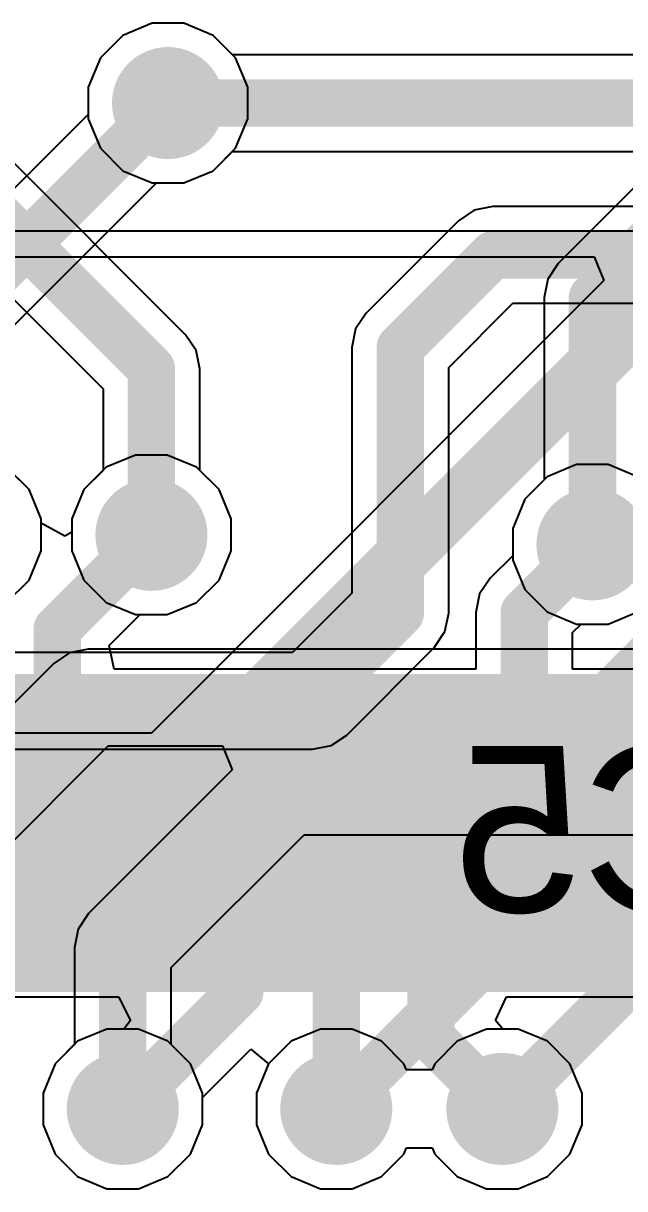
# Model space of a CAD drawing. Header units: inches. Extents: x -4.4 to 45.3, y -0.3 to 53.7.
# Drawn here: x 16.79 to 20.01, y 31.12 to 37.36 of the extents above; entities that cross this region are included whole.
import ezdxf

# ---------------------------------------------------------------- set-up
doc = ezdxf.new("R2010")
doc.units = ezdxf.units.IN
for name, color, linetype in [('Bottom Layer', 5, 'Continuous'), ('Bottom Overlay', 54, 'Continuous'), ('Signal_1', 16, 'Continuous'), ('Signal_2', 76, 'Continuous'), ('Top Layer', 1, 'Continuous'), ('Top Paste', 8, 'Continuous'), ('Top Solder', 216, 'Continuous'), ('Via Holes', 16, 'Continuous')]:
    doc.layers.add(name, color=color, linetype=linetype)
doc.styles.add('Arial', font='', dxfattribs={"height": 0.2})
doc.styles.get('Arial').set_extended_font_data('Arial')

# ---------------------------------------------------------------- blocks, each defined once
blk = doc.blocks.new('TQFP_100_14_14__54')
at = {"layer": 'Top Layer'}
for points in [[(-8.449999609999999, -0.34999676), (-6.95000007, -0.34999676), (-6.95000007, -0.6499961599999999), (-8.449999609999999, -0.6499961599999999)], [(-8.449999609999999, -0.8499983), (-6.95000007, -0.8499983), (-6.95000007, -1.1499977), (-8.449999609999999, -1.1499977)], [(-8.449999609999999, -1.3499973), (-6.95000007, -1.3499973), (-6.95000007, -1.6499967), (-8.449999609999999, -1.6499967)], [(-8.449999609999999, -1.8499963), (-6.95000007, -1.8499963), (-6.95000007, -2.1499957), (-8.449999609999999, -2.1499957)], [(-8.449999609999999, -2.34999784), (-6.95000007, -2.34999784), (-6.95000007, -2.64999724), (-8.449999609999999, -2.64999724)], [(-8.449999609999999, -2.84999684), (-6.95000007, -2.84999684), (-6.95000007, -3.14999624), (-8.449999609999999, -3.14999624)], [(-8.449999609999999, -3.34999838), (-6.95000007, -3.34999838), (-6.95000007, -3.64999778), (-8.449999609999999, -3.64999778)]]:
    blk.add_hatch(color=1, dxfattribs=at).paths.add_polyline_path(points)
at = {"layer": 'Top Paste'}
for points in [[(-8.449999609999999, -0.34999676), (-6.95000007, -0.34999676), (-6.95000007, -0.6499961599999999), (-8.449999609999999, -0.6499961599999999)], [(-8.449999609999999, -0.8499983), (-6.95000007, -0.8499983), (-6.95000007, -1.1499977), (-8.449999609999999, -1.1499977)], [(-8.449999609999999, -1.3499973), (-6.95000007, -1.3499973), (-6.95000007, -1.6499967), (-8.449999609999999, -1.6499967)], [(-8.449999609999999, -1.8499963), (-6.95000007, -1.8499963), (-6.95000007, -2.1499957), (-8.449999609999999, -2.1499957)], [(-8.449999609999999, -2.34999784), (-6.95000007, -2.34999784), (-6.95000007, -2.64999724), (-8.449999609999999, -2.64999724)], [(-8.449999609999999, -2.84999684), (-6.95000007, -2.84999684), (-6.95000007, -3.14999624), (-8.449999609999999, -3.14999624)], [(-8.449999609999999, -3.34999838), (-6.95000007, -3.34999838), (-6.95000007, -3.64999778), (-8.449999609999999, -3.64999778)]]:
    blk.add_hatch(color=8, dxfattribs=at).paths.add_polyline_path(points)
at = {"layer": 'Top Solder'}
for points in [[(-8.551599609999998, -0.24839676), (-6.848400069999999, -0.24839676), (-6.848400069999999, -0.75159616), (-8.551599609999998, -0.75159616)], [(-8.551599609999998, -0.7483983), (-6.848400069999999, -0.7483983), (-6.848400069999999, -1.2515977), (-8.551599609999998, -1.2515977)], [(-8.551599609999998, -1.2483973), (-6.848400069999999, -1.2483973), (-6.848400069999999, -1.7515967), (-8.551599609999998, -1.7515967)], [(-8.551599609999998, -1.7483963), (-6.848400069999999, -1.7483963), (-6.848400069999999, -2.2515957), (-8.551599609999998, -2.2515957)], [(-8.551599609999998, -2.24839784), (-6.848400069999999, -2.24839784), (-6.848400069999999, -2.75159724), (-8.551599609999998, -2.75159724)], [(-8.551599609999998, -2.74839684), (-6.848400069999999, -2.74839684), (-6.848400069999999, -3.25159624), (-8.551599609999998, -3.25159624)], [(-8.551599609999998, -3.24839838), (-6.848400069999999, -3.24839838), (-6.848400069999999, -3.75159778), (-8.551599609999998, -3.75159778)]]:
    blk.add_hatch(color=216, dxfattribs=at).paths.add_polyline_path(points)

msp = doc.modelspace()

# ---------------------------------------------------------------- hatches: boundary and pattern name
at = {"layer": 'Bottom Layer'}
h = msp.add_hatch(color=5, dxfattribs=at)
edge = h.paths.add_edge_path()
edge.add_arc((17.56485184, 36.9316), 0.2999994, 0, 360)
h = msp.add_hatch(color=5, dxfattribs=at)
edge = h.paths.add_edge_path()
edge.add_arc((17.47622108, 34.6202), 0.2999994, 0, 360)
h = msp.add_hatch(color=5, dxfattribs=at)
edge = h.paths.add_edge_path()
edge.add_arc((19.83741524, 34.56939999999999), 0.2999994, 0, 360)
h = msp.add_hatch(color=5, dxfattribs=at)
edge = h.paths.add_edge_path()
edge.add_arc((17.32281524, 31.5468), 0.2999994, 0, 360)
h = msp.add_hatch(color=5, dxfattribs=at)
edge = h.paths.add_edge_path()
edge.add_arc((18.46581524, 31.5468), 0.2999994, 0, 360)
h = msp.add_hatch(color=5, dxfattribs=at)
edge = h.paths.add_edge_path()
edge.add_arc((19.35481524, 31.5468), 0.2999994, 0, 360)
at = {"layer": 'Signal_1'}
h = msp.add_hatch(color=16, dxfattribs=at)
edge = h.paths.add_edge_path()
edge.add_arc((17.56485184, 36.9316), 0.2999994, 0, 360)
h = msp.add_hatch(color=16, dxfattribs=at)
edge = h.paths.add_edge_path()
edge.add_arc((17.47622108, 34.6202), 0.2999994, 0, 360)
h = msp.add_hatch(color=16, dxfattribs=at)
edge = h.paths.add_edge_path()
edge.add_arc((19.83741524, 34.56939999999999), 0.2999994, 0, 360)
h = msp.add_hatch(color=16, dxfattribs=at)
edge = h.paths.add_edge_path()
edge.add_arc((17.32281524, 31.5468), 0.2999994, 0, 360)
h = msp.add_hatch(color=16, dxfattribs=at)
edge = h.paths.add_edge_path()
edge.add_arc((18.46581524, 31.5468), 0.2999994, 0, 360)
h = msp.add_hatch(color=16, dxfattribs=at)
edge = h.paths.add_edge_path()
edge.add_arc((19.35481524, 31.5468), 0.2999994, 0, 360)
at = {"layer": 'Signal_2'}
h = msp.add_hatch(color=76, dxfattribs=at)
edge = h.paths.add_edge_path()
edge.add_arc((17.56485184, 36.9316), 0.2999994, 0, 360)
h = msp.add_hatch(color=76, dxfattribs=at)
edge = h.paths.add_edge_path()
edge.add_arc((17.47622108, 34.6202), 0.2999994, 0, 360)
h = msp.add_hatch(color=76, dxfattribs=at)
edge = h.paths.add_edge_path()
edge.add_arc((19.83741524, 34.56939999999999), 0.2999994, 0, 360)
h = msp.add_hatch(color=76, dxfattribs=at)
edge = h.paths.add_edge_path()
edge.add_arc((17.32281524, 31.5468), 0.2999994, 0, 360)
h = msp.add_hatch(color=76, dxfattribs=at)
edge = h.paths.add_edge_path()
edge.add_arc((18.46581524, 31.5468), 0.2999994, 0, 360)
h = msp.add_hatch(color=76, dxfattribs=at)
edge = h.paths.add_edge_path()
edge.add_arc((19.35481524, 31.5468), 0.2999994, 0, 360)
at = {"layer": 'Top Layer'}
h = msp.add_hatch(color=1, dxfattribs=at)
edge = h.paths.add_edge_path()
edge.add_arc((17.56485184, 36.9316), 0.2999994, 0, 360)
h = msp.add_hatch(color=1, dxfattribs=at)
edge = h.paths.add_edge_path()
edge.add_arc((17.47622108, 34.6202), 0.2999994, 0, 360)
h = msp.add_hatch(color=1, dxfattribs=at)
edge = h.paths.add_edge_path()
edge.add_arc((19.83741524, 34.56939999999999), 0.2999994, 0, 360)
h = msp.add_hatch(color=1, dxfattribs=at)
edge = h.paths.add_edge_path()
edge.add_arc((17.32281524, 31.5468), 0.2999994, 0, 360)
h = msp.add_hatch(color=1, dxfattribs=at)
edge = h.paths.add_edge_path()
edge.add_arc((18.46581524, 31.5468), 0.2999994, 0, 360)
h = msp.add_hatch(color=1, dxfattribs=at)
edge = h.paths.add_edge_path()
edge.add_arc((19.35481524, 31.5468), 0.2999994, 0, 360)
at = {"layer": 'Via Holes'}
h = msp.add_hatch(color=7, dxfattribs=at)
edge = h.paths.add_edge_path()
edge.add_arc((17.56485184, 36.9316), 0.1499997, 0, 360)
h = msp.add_hatch(color=7, dxfattribs=at)
edge = h.paths.add_edge_path()
edge.add_arc((17.47622108, 34.6202), 0.1499997, 0, 360)
h = msp.add_hatch(color=7, dxfattribs=at)
edge = h.paths.add_edge_path()
edge.add_arc((19.83741524, 34.56939999999999), 0.1499997, 0, 360)
h = msp.add_hatch(color=7, dxfattribs=at)
edge = h.paths.add_edge_path()
edge.add_arc((17.32281524, 31.5468), 0.1499997, 0, 360)
h = msp.add_hatch(color=7, dxfattribs=at)
edge = h.paths.add_edge_path()
edge.add_arc((18.46581524, 31.5468), 0.1499997, 0, 360)
h = msp.add_hatch(color=7, dxfattribs=at)
edge = h.paths.add_edge_path()
edge.add_arc((19.35481524, 31.5468), 0.1499997, 0, 360)

# ---------------------------------------------------------------- linework, layer by layer
at = {"layer": 'Bottom Layer'}
for p, q in [((17.47991678, 37.3585994), (17.3229778, 37.29359064)), ((17.6497869, 37.3585994), (17.47991678, 37.3585994)), ((17.80672588, 37.29359064), (17.6497869, 37.3585994)), ((17.3229778, 37.29359064), (17.2028612, 37.17347404)), ((17.90974066, 37.19057586), (17.80672588, 37.29359064)), ((23.01551658, 37.19057586), (17.90974066, 37.19057586)), ((17.2028612, 37.17347404), (17.13785244, 37.01653506)), ((17.13785244, 37.01653506), (17.13785244, 36.84666494)), ((17.65934492, 35.69130275999999), (16.43877586, 36.91187182)), ((17.13785244, 36.84666494), (17.2028612, 36.68972596)), ((17.2028612, 36.68972596), (17.3229778, 36.56960936)), ((17.80672588, 36.56960936), (17.90974066, 36.67262414)), ((17.90974066, 36.67262414), (22.96957052, 36.67262414)), ((15.99667616, 36.62147615999999), (17.21724522, 35.4009071)), ((17.3229778, 36.56960936), (17.47991678, 36.5046006)), ((17.6497869, 36.5046006), (17.80672588, 36.56960936)), ((17.47991678, 36.5046006), (17.6497869, 36.5046006)), ((19.304, 36.37777586), (19.20489428, 36.35806292)), ((22.85432818, 36.37777586), (19.304, 36.37777586)), ((19.20489428, 36.35806292), (19.12087616, 36.30192384)), ((19.12087616, 36.30192384), (18.62557616, 35.80662384)), ((19.06767586, 35.51622818), (19.41127182, 35.85982413999999)), ((19.41127182, 35.85982413999999), (22.9616, 35.85982413999999)), ((18.62557616, 35.80662384), (18.56943708, 35.72260572)), ((17.715484, 35.60728464), (17.65934492, 35.69130275999999)), ((18.56943708, 35.72260572), (18.54972414, 35.6235)), ((17.73519694, 35.50817892), (17.715484, 35.60728464)), ((18.54972414, 35.6235), (18.54972414, 34.30837182)), ((17.73519694, 34.96508882), (17.73519694, 35.50817892)), ((19.06767586, 34.2011), (19.06767586, 35.51622818)), ((17.21724522, 35.4009071), (17.21724522, 34.96508882)), ((16.82120588, 34.86207404), (16.70108928, 34.98219064)), ((17.21724522, 34.96508882), (17.11423044, 34.86207404)), ((17.83821172, 34.86207404), (17.73519694, 34.96508882)), ((19.75248018, 34.99639939999999), (19.5955412, 34.93139064)), ((19.9223503, 34.99639939999999), (19.75248018, 34.99639939999999)), ((20.07928928, 34.93139064), (19.9223503, 34.99639939999999)), ((19.5955412, 34.93139064), (19.4754246, 34.81127403999999)), ((16.88621464, 34.70513506), (16.82120588, 34.86207404)), ((17.11423044, 34.86207404), (17.04922168, 34.70513506)), ((17.90322048, 34.70513506), (17.83821172, 34.86207404)), ((19.4754246, 34.81127403999999), (19.41041584, 34.65433505999999)), ((16.88621464, 34.53526494), (16.88621464, 34.70513506)), ((17.04922168, 34.70513506), (17.04922168, 34.53526494)), ((17.90322048, 34.53526494), (17.90322048, 34.70513506)), ((19.41041584, 34.65433505999999), (19.41041584, 34.48446494)), ((16.82120588, 34.37832596), (16.88621464, 34.53526494)), ((17.04922168, 34.53526494), (17.11423044, 34.37832596)), ((17.83821172, 34.37832596), (17.90322048, 34.53526494)), ((19.41041584, 34.48446494), (19.4754246, 34.32752596)), ((16.70108928, 34.25820936), (16.82120588, 34.37832596)), ((17.11423044, 34.37832596), (17.23434704, 34.25820936)), ((17.71809512, 34.25820936), (17.83821172, 34.37832596)), ((19.4754246, 34.32752596), (19.5955412, 34.20740936)), ((17.23434704, 34.25820936), (17.39128602, 34.1932006)), ((17.56115614, 34.1932006), (17.71809512, 34.25820936)), ((18.54972414, 34.30837182), (18.23152818, 33.99017586)), ((17.39128602, 34.1932006), (17.56115614, 34.1932006)), ((19.04796292, 34.10199428), (19.06767586, 34.2011)), ((19.5955412, 34.20740936), (19.75248018, 34.1424006)), ((19.9223503, 34.1424006), (20.07928928, 34.20740936)), ((19.75248018, 34.1424006), (19.9223503, 34.1424006)), ((18.99182384, 34.01797616), (19.04796292, 34.10199428)), ((18.52192384, 33.54807615999999), (18.99182384, 34.01797616)), ((18.23152818, 33.99017586), (15.88067182, 33.99017586)), ((18.43790572, 33.49193708), (18.52192384, 33.54807615999999)), ((15.7734, 33.47222414), (18.3388, 33.47222414)), ((18.3388, 33.47222414), (18.43790572, 33.49193708)), ((17.23788018, 31.9737994), (17.0809412, 31.90879064)), ((17.4077503, 31.9737994), (17.23788018, 31.9737994)), ((17.56468928, 31.90879064), (17.4077503, 31.9737994)), ((18.38088018, 31.9737994), (18.2239412, 31.90879064)), ((18.5507503, 31.9737994), (18.38088018, 31.9737994)), ((18.70768928, 31.90879064), (18.5507503, 31.9737994)), ((19.26988018, 31.9737994), (19.1129412, 31.90879064)), ((19.4397503, 31.9737994), (19.26988018, 31.9737994)), ((19.59668928, 31.90879064), (19.4397503, 31.9737994)), ((17.0809412, 31.90879064), (16.9608246, 31.78867404)), ((17.68480588, 31.78867404), (17.56468928, 31.90879064)), ((18.2239412, 31.90879064), (18.1038246, 31.78867404)), ((18.82780588, 31.78867404), (18.70768928, 31.90879064)), ((19.1129412, 31.90879064), (18.9928246, 31.78867404)), ((19.71680588, 31.78867404), (19.59668928, 31.90879064)), ((16.9608246, 31.78867404), (16.89581584, 31.63173506)), ((17.74981464, 31.63173506), (17.68480588, 31.78867404)), ((18.1038246, 31.78867404), (18.03881584, 31.63173506)), ((18.84158284, 31.75541528), (18.82780588, 31.78867404)), ((18.9928246, 31.78867404), (18.97904764, 31.75541528)), ((19.78181464, 31.63173506), (19.71680588, 31.78867404)), ((18.97904764, 31.75541528), (18.84158284, 31.75541528)), ((16.89581584, 31.63173506), (16.89581584, 31.46186494)), ((17.74981464, 31.46186494), (17.74981464, 31.63173506)), ((18.03881584, 31.63173506), (18.03881584, 31.46186494)), ((19.78181464, 31.46186494), (19.78181464, 31.63173506)), ((16.89581584, 31.46186494), (16.9608246, 31.30492596)), ((17.68480588, 31.30492596), (17.74981464, 31.46186494)), ((18.03881584, 31.46186494), (18.1038246, 31.30492596)), ((19.71680588, 31.30492596), (19.78181464, 31.46186494)), ((18.82780588, 31.30492596), (18.84158284, 31.33818472)), ((18.84158284, 31.33818472), (18.97904764, 31.33818472)), ((18.97904764, 31.33818472), (18.9928246, 31.30492596)), ((16.9608246, 31.30492596), (17.0809412, 31.18480936)), ((17.56468928, 31.18480936), (17.68480588, 31.30492596)), ((18.1038246, 31.30492596), (18.2239412, 31.18480936)), ((18.70768928, 31.18480936), (18.82780588, 31.30492596)), ((18.9928246, 31.30492596), (19.1129412, 31.18480936)), ((19.59668928, 31.18480936), (19.71680588, 31.30492596)), ((17.0809412, 31.18480936), (17.23788018, 31.1198006)), ((17.4077503, 31.1198006), (17.56468928, 31.18480936)), ((18.2239412, 31.18480936), (18.38088018, 31.1198006)), ((18.5507503, 31.1198006), (18.70768928, 31.18480936)), ((19.1129412, 31.18480936), (19.26988018, 31.1198006)), ((19.4397503, 31.1198006), (19.59668928, 31.18480936)), ((17.23788018, 31.1198006), (17.4077503, 31.1198006)), ((18.38088018, 31.1198006), (18.5507503, 31.1198006)), ((19.26988018, 31.1198006), (19.4397503, 31.1198006))]:
    msp.add_line(p, q, dxfattribs=at)
at = {"layer": 'Bottom Layer', "const_width": 0.254}
for points in [[(17.56485184, 36.9316), (23.1227884, 36.9316)], [(16.1798, 36.8046), (17.47622108, 35.50817892)], [(18.8087, 35.6235), (19.304, 36.11879999999999)], [(19.304, 36.11879999999999), (22.9616, 36.11879999999999)], [(18.8087, 34.2011), (18.8087, 35.6235)], [(17.47622108, 34.6202), (17.47622108, 35.50817892)], [(18.3388, 33.7312), (18.8087, 34.2011)], [(15.7734, 33.7312), (18.3388, 33.7312)]]:
    msp.add_lwpolyline(points, dxfattribs=at)
at = {"layer": 'Bottom Layer', "const_width": 0.127}
for points in [[(17.50135184, 36.9316, 1), (17.62835184, 36.9316, 1)], [(19.2405, 36.11879999999999, 1), (19.3675, 36.11879999999999, 1)], [(19.2405, 36.11879999999999, 1), (19.3675, 36.11879999999999, 1)], [(18.7452, 35.6235, 1), (18.8722, 35.6235, 1)], [(18.7452, 35.6235, 1), (18.8722, 35.6235, 1)], [(17.41272108, 35.50817892, 1), (17.53972108, 35.50817892, 1)], [(17.41272108, 35.50817892, 1), (17.53972108, 35.50817892, 1)], [(17.41272108, 34.6202, 1), (17.53972108, 34.6202, 1)], [(18.7452, 34.2011, 1), (18.8722, 34.2011, 1)], [(18.7452, 34.2011, 1), (18.8722, 34.2011, 1)], [(18.2753, 33.7312, 1), (18.4023, 33.7312, 1)], [(18.2753, 33.7312, 1), (18.4023, 33.7312, 1)]]:
    msp.add_lwpolyline(points, format="xyb", close=True, dxfattribs=at)
at = {"layer": 'Signal_1'}
for p, q in [((17.47991678, 37.3585994), (17.3229778, 37.29359064)), ((17.6497869, 37.3585994), (17.47991678, 37.3585994)), ((17.80672588, 37.29359064), (17.6497869, 37.3585994)), ((20.8988914, 37.31792383999999), (19.6542914, 36.07332384)), ((17.3229778, 37.29359064), (17.2028612, 37.17347404)), ((17.92684248, 37.17347404), (17.80672588, 37.29359064)), ((17.2028612, 37.17347404), (17.13785244, 37.01653506)), ((17.99185124, 37.01653506), (17.92684248, 37.17347404)), ((17.13785244, 37.01653506), (17.13785244, 36.87084828)), ((17.99185124, 36.84666494), (17.99185124, 37.01653506)), ((17.13785244, 36.87084828), (16.2760914, 36.00908724)), ((17.92684248, 36.68972596), (17.99185124, 36.84666494)), ((17.80672588, 36.56960936), (17.92684248, 36.68972596)), ((17.6497869, 36.5046006), (17.80672588, 36.56960936)), ((16.7181911, 35.71869158), (17.50410012, 36.5046006)), ((17.50410012, 36.5046006), (17.6497869, 36.5046006)), ((19.6542914, 36.07332384), (19.59815232, 35.98930572)), ((19.59815232, 35.98930572), (19.57843938, 35.8902)), ((19.57843938, 35.8902), (19.57843938, 34.91428882)), ((17.39128602, 35.0471994), (17.23434704, 34.98219064)), ((17.56115614, 35.0471994), (17.39128602, 35.0471994)), ((17.71809512, 34.98219064), (17.56115614, 35.0471994)), ((16.82120588, 34.86207404), (16.7181911, 34.96508882)), ((17.23434704, 34.98219064), (17.11423044, 34.86207404)), ((17.83821172, 34.86207404), (17.71809512, 34.98219064)), ((19.57843938, 34.91428882), (19.4754246, 34.81127403999999)), ((16.88621464, 34.70513506), (16.82120588, 34.86207404)), ((17.11423044, 34.86207404), (17.04922168, 34.70513506)), ((17.90322048, 34.70513506), (17.83821172, 34.86207404)), ((19.4754246, 34.81127403999999), (19.41041584, 34.65433505999999)), ((16.88621464, 34.53526494), (16.88621464, 34.70513506)), ((17.04922168, 34.70513506), (17.04922168, 34.53526494)), ((17.90322048, 34.53526494), (17.90322048, 34.70513506)), ((19.41041584, 34.65433505999999), (19.41041584, 34.48446494)), ((16.82120588, 34.37832596), (16.88621464, 34.53526494)), ((17.04922168, 34.53526494), (17.11423044, 34.37832596)), ((17.83821172, 34.37832596), (17.90322048, 34.53526494)), ((19.41041584, 34.48446494), (19.4754246, 34.32752596)), ((16.70108928, 34.25820936), (16.82120588, 34.37832596)), ((17.11423044, 34.37832596), (17.23434704, 34.25820936)), ((17.71809512, 34.25820936), (17.83821172, 34.37832596)), ((19.4754246, 34.32752596), (19.5955412, 34.20740936)), ((17.23434704, 34.25820936), (17.39128602, 34.1932006)), ((17.56115614, 34.1932006), (17.71809512, 34.25820936)), ((17.39128602, 34.1932006), (17.56115614, 34.1932006)), ((19.5955412, 34.20740936), (19.75248018, 34.1424006)), ((19.9223503, 34.1424006), (20.07928928, 34.20740936)), ((19.75248018, 34.1424006), (19.9223503, 34.1424006)), ((17.13731142, 34.00787204), (17.0382057, 33.9881591)), ((26.205561, 34.00787204), (17.13731142, 34.00787204)), ((17.0382057, 33.9881591), (16.95418758, 33.93202002)), ((16.95418758, 33.93202002), (15.81842404, 32.79625648)), ((16.26052374, 32.50586082), (17.24458324, 33.48992032)), ((17.24458324, 33.48992032), (17.85648194, 33.48992032)), ((17.85648194, 33.48992032), (17.90908788, 33.36292031999999)), ((17.90908788, 33.36292031999999), (17.1396914, 32.59352384)), ((17.5817911, 32.30312817999999), (18.29368706, 33.01502414)), ((18.29368706, 33.01502414), (32.2326, 33.01502414)), ((17.1396914, 32.59352384), (17.08355232, 32.50950572)), ((17.08355232, 32.50950572), (17.06383938, 32.4104)), ((17.06383938, 32.4104), (17.06383938, 31.89168882)), ((17.5817911, 31.89168882), (17.5817911, 32.30312817999999)), ((18.38088018, 31.9737994), (18.2239412, 31.90879064)), ((18.5507503, 31.9737994), (18.38088018, 31.9737994)), ((18.70768928, 31.90879064), (18.5507503, 31.9737994)), ((19.26988018, 31.9737994), (19.1129412, 31.90879064)), ((19.4397503, 31.9737994), (19.26988018, 31.9737994)), ((19.59668928, 31.90879064), (19.4397503, 31.9737994)), ((17.06383938, 31.89168882), (16.9608246, 31.78867404)), ((17.68480588, 31.78867404), (17.5817911, 31.89168882)), ((18.2239412, 31.90879064), (18.1038246, 31.78867404)), ((18.82780588, 31.78867404), (18.70768928, 31.90879064)), ((19.1129412, 31.90879064), (18.9928246, 31.78867404)), ((19.71680588, 31.78867404), (19.59668928, 31.90879064)), ((16.9608246, 31.78867404), (16.89581584, 31.63173506)), ((17.74981464, 31.63173506), (17.68480588, 31.78867404)), ((18.1038246, 31.78867404), (18.03881584, 31.63173506)), ((18.84158284, 31.75541528), (18.82780588, 31.78867404)), ((18.9928246, 31.78867404), (18.97904764, 31.75541528)), ((19.78181464, 31.63173506), (19.71680588, 31.78867404)), ((18.97904764, 31.75541528), (18.84158284, 31.75541528)), ((16.89581584, 31.63173506), (16.89581584, 31.46186494)), ((17.74981464, 31.46186494), (17.74981464, 31.63173506)), ((18.03881584, 31.63173506), (18.03881584, 31.46186494)), ((19.78181464, 31.46186494), (19.78181464, 31.63173506)), ((16.89581584, 31.46186494), (16.9608246, 31.30492596)), ((17.68480588, 31.30492596), (17.74981464, 31.46186494)), ((18.03881584, 31.46186494), (18.1038246, 31.30492596)), ((19.71680588, 31.30492596), (19.78181464, 31.46186494)), ((18.82780588, 31.30492596), (18.84158284, 31.33818472)), ((18.84158284, 31.33818472), (18.97904764, 31.33818472)), ((18.97904764, 31.33818472), (18.9928246, 31.30492596)), ((16.9608246, 31.30492596), (17.0809412, 31.18480936)), ((17.56468928, 31.18480936), (17.68480588, 31.30492596)), ((18.1038246, 31.30492596), (18.2239412, 31.18480936)), ((18.70768928, 31.18480936), (18.82780588, 31.30492596)), ((18.9928246, 31.30492596), (19.1129412, 31.18480936)), ((19.59668928, 31.18480936), (19.71680588, 31.30492596)), ((17.0809412, 31.18480936), (17.23788018, 31.1198006)), ((17.4077503, 31.1198006), (17.56468928, 31.18480936)), ((18.2239412, 31.18480936), (18.38088018, 31.1198006)), ((18.5507503, 31.1198006), (18.70768928, 31.18480936)), ((19.1129412, 31.18480936), (19.26988018, 31.1198006)), ((19.4397503, 31.1198006), (19.59668928, 31.18480936)), ((17.23788018, 31.1198006), (17.4077503, 31.1198006)), ((18.38088018, 31.1198006), (18.5507503, 31.1198006)), ((19.26988018, 31.1198006), (19.4397503, 31.1198006))]:
    msp.add_line(p, q, dxfattribs=at)
at = {"layer": 'Signal_1', "const_width": 0.254}
for points in [[(19.83741524, 35.8902), (21.08201524, 37.1348)], [(16.45921524, 35.8259634), (17.56485184, 36.9316)], [(19.83741524, 34.56939999999999), (19.83741524, 35.8902)], [(16.00154788, 32.61313264), (17.13731142, 33.74889618)], [(17.13731142, 33.74889618), (31.10729618, 33.74889618)], [(17.32281524, 32.4104), (18.18641524, 33.274)], [(18.18641524, 33.274), (32.2326, 33.274)], [(17.32281524, 31.5468), (17.32281524, 32.4104)]]:
    msp.add_lwpolyline(points, dxfattribs=at)
at = {"layer": 'Signal_1', "const_width": 0.127}
for points in [[(17.50135184, 36.9316, 1), (17.62835184, 36.9316, 1)], [(19.77391524, 35.8902, 1), (19.90091524, 35.8902, 1)], [(19.77391524, 35.8902, 1), (19.90091524, 35.8902, 1)], [(19.77391524, 34.56939999999999, 1), (19.90091524, 34.56939999999999, 1)], [(17.07381142, 33.74889618, 1), (17.20081142, 33.74889618, 1)], [(17.07381142, 33.74889618, 1), (17.20081142, 33.74889618, 1)], [(18.12291524, 33.274, 1), (18.24991524, 33.274, 1)], [(18.12291524, 33.274, 1), (18.24991524, 33.274, 1)], [(17.25931524, 32.4104, 1), (17.38631524, 32.4104, 1)], [(17.25931524, 32.4104, 1), (17.38631524, 32.4104, 1)], [(17.25931524, 31.5468, 1), (17.38631524, 31.5468, 1)]]:
    msp.add_lwpolyline(points, format="xyb", close=True, dxfattribs=at)
at = {"layer": 'Signal_2'}
for p, q in [((17.47991678, 37.3585994), (17.3229778, 37.29359064)), ((17.6497869, 37.3585994), (17.47991678, 37.3585994)), ((17.80672588, 37.29359064), (17.6497869, 37.3585994)), ((17.3229778, 37.29359064), (17.2028612, 37.17347404)), ((17.92684248, 37.17347404), (17.80672588, 37.29359064)), ((17.2028612, 37.17347404), (17.13785244, 37.01653506)), ((17.99185124, 37.01653506), (17.92684248, 37.17347404)), ((17.13785244, 37.01653506), (17.13785244, 36.84666494)), ((17.99185124, 36.84666494), (17.99185124, 37.01653506)), ((17.13785244, 36.84666494), (17.2028612, 36.68972596)), ((17.92684248, 36.68972596), (17.99185124, 36.84666494)), ((17.2028612, 36.68972596), (17.3229778, 36.56960936)), ((17.80672588, 36.56960936), (17.92684248, 36.68972596)), ((17.3229778, 36.56960936), (17.47991678, 36.5046006)), ((17.6497869, 36.5046006), (17.80672588, 36.56960936)), ((17.47991678, 36.5046006), (17.6497869, 36.5046006)), ((19.7866127, 36.2458), (11.7094, 36.24578984)), ((37.03319999999999, 36.2458), (19.7866127, 36.2458)), ((11.7094, 36.10832504), (19.7866127, 36.1083352)), ((19.7866127, 36.1083352), (19.84605632, 36.1083352)), ((19.84605632, 36.1083352), (19.89866226, 35.9813352)), ((19.89866226, 35.9813352), (17.47620076, 33.55887624)), ((17.39128602, 35.0471994), (17.23434704, 34.98219064)), ((17.56115614, 35.0471994), (17.39128602, 35.0471994)), ((17.71809512, 34.98219064), (17.56115614, 35.0471994)), ((16.82120588, 34.86207404), (16.70108928, 34.98219064)), ((17.23434704, 34.98219064), (17.11423044, 34.86207404)), ((17.83821172, 34.86207404), (17.71809512, 34.98219064)), ((16.88621464, 34.70513506), (16.82120588, 34.86207404)), ((17.11423044, 34.86207404), (17.04922168, 34.70513506)), ((17.90322048, 34.70513506), (17.83821172, 34.86207404)), ((16.88621464, 34.53526494), (16.88621464, 34.70513506)), ((17.04922168, 34.70513506), (17.04922168, 34.53526494)), ((17.90322048, 34.53526494), (17.90322048, 34.70513506)), ((16.82120588, 34.37832596), (16.88621464, 34.53526494)), ((17.04922168, 34.53526494), (17.11423044, 34.37832596)), ((17.83821172, 34.37832596), (17.90322048, 34.53526494)), ((16.70108928, 34.25820936), (16.82120588, 34.37832596)), ((17.11423044, 34.37832596), (17.23434704, 34.25820936)), ((17.71809512, 34.25820936), (17.83821172, 34.37832596)), ((17.23434704, 34.25820936), (17.39128602, 34.1932006)), ((17.56115614, 34.1932006), (17.71809512, 34.25820936)), ((17.39128602, 34.1932006), (17.56115614, 34.1932006)), ((17.47620076, 33.55887624), (11.60781524, 33.55887624))]:
    msp.add_line(p, q, dxfattribs=at)
for points, const_width in [([(17.59420154, 33.27400254), (20.184999, 35.8648)], 0.3048), ([(18.90020858, 32.73428302), (21.57352556, 35.4076)], 0.254), ([(18.46581524, 31.5468), (20.47241524, 33.5534)], 0.254), ([(11.60780254, 33.27400254), (17.59420154, 33.27400254)], 0.3048), ([(19.35481524, 31.5468), (20.98041524, 33.1724)], 0.254), ([(12.49010202, 32.73428302), (18.90020858, 32.73428302)], 0.254)]:
    msp.add_lwpolyline(points, dxfattribs=dict(at, const_width=const_width))
for points, const_width in [([(17.51800154, 33.27400254, 1), (17.67040154, 33.27400254, 1)], 0.1524), ([(17.51800154, 33.27400254, 1), (17.67040154, 33.27400254, 1)], 0.1524), ([(18.83670858, 32.73428302, 1), (18.96370858, 32.73428302, 1)], 0.127), ([(18.83670858, 32.73428302, 1), (18.96370858, 32.73428302, 1)], 0.127), ([(18.40231524, 31.5468, 1), (18.52931524, 31.5468, 1)], 0.127), ([(19.29131524, 31.5468, 1), (19.41831524, 31.5468, 1)], 0.127)]:
    msp.add_lwpolyline(points, format="xyb", close=True, dxfattribs=dict(at, const_width=const_width))
at = {"layer": 'Top Layer'}
for p, q in [((17.47991678, 37.3585994), (17.3229778, 37.29359064)), ((17.6497869, 37.3585994), (17.47991678, 37.3585994)), ((17.80672588, 37.29359064), (17.6497869, 37.3585994)), ((17.3229778, 37.29359064), (17.2028612, 37.17347404)), ((17.92684248, 37.17347404), (17.80672588, 37.29359064)), ((17.2028612, 37.17347404), (17.13785244, 37.01653506)), ((17.99185124, 37.01653506), (17.92684248, 37.17347404)), ((17.13785244, 37.01653506), (17.13785244, 36.84666494)), ((17.99185124, 36.84666494), (17.99185124, 37.01653506)), ((17.13785244, 36.84666494), (17.2028612, 36.68972596)), ((17.92684248, 36.68972596), (17.99185124, 36.84666494)), ((17.2028612, 36.68972596), (17.3229778, 36.56960936)), ((17.80672588, 36.56960936), (17.92684248, 36.68972596)), ((17.3229778, 36.56960936), (17.47991678, 36.5046006)), ((17.6497869, 36.5046006), (17.80672588, 36.56960936)), ((17.47991678, 36.5046006), (17.6497869, 36.5046006)), ((17.39128602, 35.0471994), (17.23434704, 34.98219064)), ((17.56115614, 35.0471994), (17.39128602, 35.0471994)), ((17.71809512, 34.98219064), (17.56115614, 35.0471994)), ((16.82120588, 34.86207404), (16.70108928, 34.98219064)), ((17.23434704, 34.98219064), (17.11423044, 34.86207404)), ((17.83821172, 34.86207404), (17.71809512, 34.98219064)), ((19.75248018, 34.99639939999999), (19.5955412, 34.93139064)), ((19.9223503, 34.99639939999999), (19.75248018, 34.99639939999999)), ((20.07928928, 34.93139064), (19.9223503, 34.99639939999999)), ((19.5955412, 34.93139064), (19.4754246, 34.81127403999999)), ((16.88621464, 34.70513506), (16.82120588, 34.86207404)), ((17.11423044, 34.86207404), (17.04922168, 34.70513506)), ((17.90322048, 34.70513506), (17.83821172, 34.86207404)), ((19.4754246, 34.81127403999999), (19.41041584, 34.65433505999999)), ((16.88621464, 34.68349679999999), (16.88621464, 34.70513506)), ((17.04922168, 34.70513506), (17.04922168, 34.6350717)), ((17.90322048, 34.53526494), (17.90322048, 34.70513506)), ((17.01321464, 34.6127705), (16.88621464, 34.68349679999999)), ((17.04922168, 34.6350717), (17.01321464, 34.6127705)), ((19.41041584, 34.65433505999999), (19.41041584, 34.50864828)), ((17.83821172, 34.37832596), (17.90322048, 34.53526494)), ((19.41041584, 34.50864828), (19.2892934, 34.38752584)), ((17.71809512, 34.25820936), (17.83821172, 34.37832596)), ((19.2892934, 34.38752584), (19.23315432, 34.30350772)), ((17.56115614, 34.1932006), (17.71809512, 34.25820936)), ((19.23315432, 34.30350772), (19.21344138, 34.20440199999999)), ((17.2500671, 34.02779834), (17.41546936, 34.1932006)), ((17.41546936, 34.1932006), (17.56115614, 34.1932006)), ((19.21344138, 34.20440199999999), (19.21344138, 33.90079833999999)), ((19.9223503, 34.1424006), (20.07928928, 34.20740936)), ((19.7313931, 34.09713017999999), (19.77666352, 34.1424006)), ((19.77666352, 34.1424006), (19.9223503, 34.1424006)), ((19.7313931, 33.90079833999999), (19.7313931, 34.09713017999999)), ((17.27647802, 33.90079833999999), (17.2500671, 34.02779834)), ((19.21344138, 33.90079833999999), (17.27647802, 33.90079833999999)), ((21.24941902, 33.90079833999999), (19.7313931, 33.90079833999999)), ((16.02382368, 32.14680134), (17.30053944, 32.14680134)), ((17.30053944, 32.14680134), (17.36374226, 32.01980134)), ((19.31841196, 32.01980134), (19.37657796, 32.14680134)), ((19.37657796, 32.14680134), (20.21344192, 32.14680134)), ((17.36374226, 32.01980134), (17.32896712, 31.9737994)), ((19.35809946, 31.9737994), (19.31841196, 32.01980134)), ((17.23788018, 31.9737994), (17.0809412, 31.90879064)), ((17.32896712, 31.9737994), (17.23788018, 31.9737994)), ((19.4397503, 31.9737994), (19.35809946, 31.9737994)), ((19.59668928, 31.90879064), (19.4397503, 31.9737994)), ((17.0809412, 31.90879064), (16.9608246, 31.78867404)), ((19.71680588, 31.78867404), (19.59668928, 31.90879064)), ((17.74981464, 31.60755172), (18.00927056, 31.86700764)), ((18.00927056, 31.86700764), (18.1038246, 31.7886715)), ((16.9608246, 31.78867404), (16.89581584, 31.63173506)), ((18.1038246, 31.7886715), (18.03881584, 31.63173506)), ((19.78181464, 31.63173506), (19.71680588, 31.78867404)), ((16.89581584, 31.63173506), (16.89581584, 31.46186494)), ((18.03881584, 31.63173506), (18.03881584, 31.46186494)), ((19.78181464, 31.46186494), (19.78181464, 31.63173506)), ((17.74981464, 31.46186494), (17.74981464, 31.60755172)), ((16.89581584, 31.46186494), (16.9608246, 31.30492596)), ((17.68480588, 31.30492596), (17.74981464, 31.46186494)), ((18.03881584, 31.46186494), (18.1038246, 31.30492596)), ((19.71680588, 31.30492596), (19.78181464, 31.46186494)), ((18.82780588, 31.30492596), (18.84158284, 31.33818472)), ((18.84158284, 31.33818472), (18.97904764, 31.33818472)), ((18.97904764, 31.33818472), (18.9928246, 31.30492596)), ((16.9608246, 31.30492596), (17.0809412, 31.18480936)), ((17.56468928, 31.18480936), (17.68480588, 31.30492596)), ((18.1038246, 31.30492596), (18.2239412, 31.18480936)), ((18.70768928, 31.18480936), (18.82780588, 31.30492596)), ((18.9928246, 31.30492596), (19.1129412, 31.18480936)), ((19.59668928, 31.18480936), (19.71680588, 31.30492596)), ((17.0809412, 31.18480936), (17.23788018, 31.1198006)), ((17.4077503, 31.1198006), (17.56468928, 31.18480936)), ((18.2239412, 31.18480936), (18.38088018, 31.1198006)), ((18.5507503, 31.1198006), (18.70768928, 31.18480936)), ((19.1129412, 31.18480936), (19.26988018, 31.1198006)), ((19.4397503, 31.1198006), (19.59668928, 31.18480936)), ((17.23788018, 31.1198006), (17.4077503, 31.1198006)), ((18.38088018, 31.1198006), (18.5507503, 31.1198006)), ((19.26988018, 31.1198006), (19.4397503, 31.1198006))]:
    msp.add_line(p, q, dxfattribs=at)
at = {"layer": 'Top Layer', "const_width": 0.254}
for points in [[(16.97241716, 34.11639608), (17.47622108, 34.6202)], [(19.47241724, 34.20440199999999), (19.83741524, 34.56939999999999)], [(19.47241724, 33.02379984), (19.47241724, 34.20440199999999)], [(16.97241716, 33.02379984), (16.97241716, 34.11639608)], [(17.949418, 33.00080014), (17.9724177, 33.02379984)], [(18.46581524, 31.5468), (18.46581524, 33.01719584)], [(18.97241824, 31.929197), (18.97241824, 33.02379984)], [(17.949418, 32.17340276), (17.949418, 33.00080014)], [(17.32281524, 31.5468), (17.949418, 32.17340276)], [(18.97241824, 31.929197), (19.35481524, 31.5468)]]:
    msp.add_lwpolyline(points, dxfattribs=at)
at = {"layer": 'Top Layer', "const_width": 0.127}
for points in [[(17.41272108, 34.6202, 1), (17.53972108, 34.6202, 1)], [(19.77391524, 34.56939999999999, 1), (19.90091524, 34.56939999999999, 1)], [(19.40891724, 34.20440199999999, 1), (19.53591724, 34.20440199999999, 1)], [(19.40891724, 34.20440199999999, 1), (19.53591724, 34.20440199999999, 1)], [(16.90891716, 34.11639608, 1), (17.03591716, 34.11639608, 1)], [(16.90891716, 34.11639608, 1), (17.03591716, 34.11639608, 1)], [(16.90891716, 33.02379984, 1), (17.03591716, 33.02379984, 1)], [(17.9089177, 33.02379984, 1), (18.0359177, 33.02379984, 1)], [(18.40231524, 33.01719584, 1), (18.52931524, 33.01719584, 1)], [(18.90891824, 33.02379984, 1), (19.03591824, 33.02379984, 1)], [(19.40891724, 33.02379984, 1), (19.53591724, 33.02379984, 1)], [(17.885918, 33.00080014, 1), (18.012918, 33.00080014, 1)], [(17.885918, 33.00080014, 1), (18.012918, 33.00080014, 1)], [(17.885918, 32.17340276, 1), (18.012918, 32.17340276, 1)], [(17.885918, 32.17340276, 1), (18.012918, 32.17340276, 1)], [(18.90891824, 31.929197, 1), (19.03591824, 31.929197, 1)], [(18.90891824, 31.929197, 1), (19.03591824, 31.929197, 1)], [(17.25931524, 31.5468, 1), (17.38631524, 31.5468, 1)], [(18.40231524, 31.5468, 1), (18.52931524, 31.5468, 1)], [(19.29131524, 31.5468, 1), (19.41831524, 31.5468, 1)]]:
    msp.add_lwpolyline(points, format="xyb", close=True, dxfattribs=at)

# ---------------------------------------------------------------- block references
at = {"rotation": 270}
msp.add_blockref('TQFP_100_14_14__54', (20.47241524, 25.3238), dxfattribs=at)

# ---------------------------------------------------------------- texts
at = {"layer": 'Bottom Overlay', "style": 'Arial', "text_generation_flag": 2}
msp.add_text('C5', height=0.889, dxfattribs=at).set_placement((20.67960812, 32.60104478))

doc.saveas('drawing.dxf')
